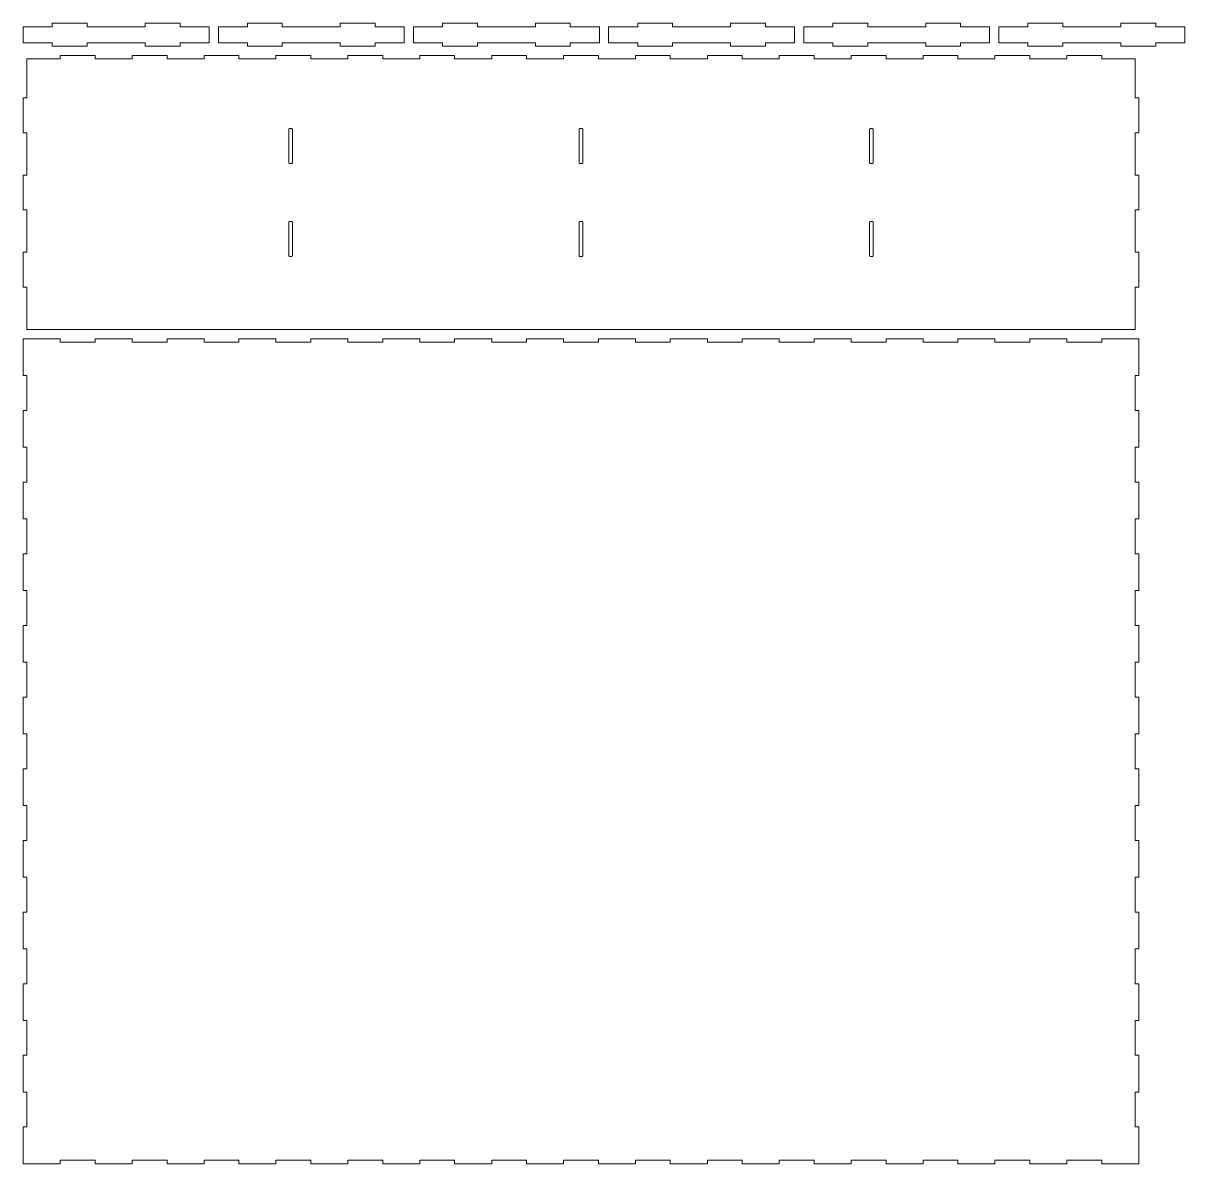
# Model space of a CAD drawing. Header units: millimetres. Extents: x 0 to 2766, y 0 to 982.
# Drawn here: x 0 to 1000, y 0 to 982 of the extents above; entities that cross this region are included whole.
import ezdxf

# ---------------------------------------------------------------- set-up
doc = ezdxf.new("R2010")
doc.units = ezdxf.units.MM
doc.layers.add('CORTE', color=1, linetype='Continuous', lineweight=0)

msp = doc.modelspace()

# ---------------------------------------------------------------- linework, layer by layer
at = {"layer": 'CORTE'}
for points in [[(0, 965.4), (25, 965.4), (25, 962.4), (55, 962.4), (55, 965.4), (105, 965.4), (105, 962.4), (135, 962.4), (135, 965.4), (160, 965.4), (160, 979.2), (135, 979.2), (135, 982.2), (105, 982.2), (105, 979.2), (55, 979.2), (55, 982.2), (25, 982.2), (25, 979.2), (0, 979.2)], [(168, 965.4), (193, 965.4), (193, 962.4), (223, 962.4), (223, 965.4), (273, 965.4), (273, 962.4), (303, 962.4), (303, 965.4), (328, 965.4), (328, 979.2), (303, 979.2), (303, 982.2), (273, 982.2), (273, 979.2), (223, 979.2), (223, 982.2), (193, 982.2), (193, 979.2), (168, 979.2)], [(336, 965.4), (361, 965.4), (361, 962.4), (391, 962.4), (391, 965.4), (441, 965.4), (441, 962.4), (471, 962.4), (471, 965.4), (496, 965.4), (496, 979.2), (471, 979.2), (471, 982.2), (441, 982.2), (441, 979.2), (391, 979.2), (391, 982.2), (361, 982.2), (361, 979.2), (336, 979.2)], [(504, 965.4), (529, 965.4), (529, 962.4), (559, 962.4), (559, 965.4), (609, 965.4), (609, 962.4), (639, 962.4), (639, 965.4), (664, 965.4), (664, 979.2), (639, 979.2), (639, 982.2), (609, 982.2), (609, 979.2), (559, 979.2), (559, 982.2), (529, 982.2), (529, 979.2), (504, 979.2)], [(672, 965.4), (697, 965.4), (697, 962.4), (727, 962.4), (727, 965.4), (777, 965.4), (777, 962.4), (807, 962.4), (807, 965.4), (832, 965.4), (832, 979.2), (807, 979.2), (807, 982.2), (777, 982.2), (777, 979.2), (727, 979.2), (727, 982.2), (697, 982.2), (697, 979.2), (672, 979.2)], [(840, 965.4), (865, 965.4), (865, 962.4), (895, 962.4), (895, 965.4), (945, 965.4), (945, 962.4), (975, 962.4), (975, 965.4), (1000, 965.4), (1000, 979.2), (975, 979.2), (975, 982.2), (945, 982.2), (945, 979.2), (895, 979.2), (895, 982.2), (865, 982.2), (865, 979.2), (840, 979.2)], [(957.4, 718.4), (957.4, 754.9), (960.4, 754.9), (960.4, 784.9), (957.4, 784.9), (957.4, 821.4), (960.4, 821.4), (960.4, 851.4), (957.4, 851.4), (957.4, 887.9), (960.4, 887.9), (960.4, 917.9), (957.4, 917.9), (957.4, 951.4), (928.5, 951.4), (928.5, 954.4), (898.5, 954.4), (898.5, 951.4), (866.6, 951.4), (866.6, 954.4), (836.6, 954.4), (836.6, 951.4), (804.7, 951.4), (804.7, 954.4), (774.7, 954.4), (774.7, 951.4), (742.8, 951.4), (742.8, 954.4), (712.8, 954.4), (712.8, 951.4), (680.9, 951.4), (680.9, 954.4), (650.9, 954.4), (650.9, 951.4), (619, 951.4), (619, 954.4), (589, 954.4), (589, 951.4), (557.1, 951.4), (557.1, 954.4), (527.1, 954.4), (527.1, 951.4), (495.2, 951.4), (495.2, 954.4), (465.2, 954.4), (465.2, 951.4), (433.3, 951.4), (433.3, 954.4), (403.3, 954.4), (403.3, 951.4), (371.4, 951.4), (371.4, 954.4), (341.4, 954.4), (341.4, 951.4), (309.5, 951.4), (309.5, 954.4), (279.5, 954.4), (279.5, 951.4), (247.6, 951.4), (247.6, 954.4), (217.6, 954.4), (217.6, 951.4), (185.7, 951.4), (185.7, 954.4), (155.7, 954.4), (155.7, 951.4), (123.8, 951.4), (123.8, 954.4), (93.8, 954.4), (93.8, 951.4), (61.9, 951.4), (61.9, 954.4), (31.9, 954.4), (31.9, 951.4), (3, 951.4), (3, 917.9), (0, 917.9), (0, 887.9), (3, 887.9), (3, 851.4), (0, 851.4), (0, 821.4), (3, 821.4), (3, 784.9), (0, 784.9), (0, 754.9), (3, 754.9), (3, 718.4), (31.9, 718.4), (61.9, 718.4), (93.8, 718.4), (123.8, 718.4), (155.7, 718.4), (185.7, 718.4), (217.6, 718.4), (247.6, 718.4), (279.5, 718.4), (309.5, 718.4), (341.4, 718.4), (371.4, 718.4), (403.3, 718.4), (433.3, 718.4), (465.2, 718.4), (495.2, 718.4), (527.1, 718.4), (557.1, 718.4), (589, 718.4), (619, 718.4), (650.9, 718.4), (680.9, 718.4), (712.8, 718.4), (742.8, 718.4), (774.7, 718.4), (804.7, 718.4), (836.6, 718.4), (866.6, 718.4), (898.5, 718.4), (928.5, 718.4), (957.4, 718.4)], [(231.7, 890.8), (231.696227, 890.867179), (231.684957, 890.933513), (231.66633, 890.998167), (231.640581, 891.06033), (231.608035, 891.119219), (231.569099, 891.174094), (231.524264, 891.224264), (231.474094, 891.269099), (231.419219, 891.308035), (231.36033, 891.340581), (231.298167, 891.36633), (231.233513, 891.384957), (231.167179, 891.396227), (231.1, 891.4), (229.3, 891.4), (229.232821, 891.396227), (229.166487, 891.384957), (229.101833, 891.36633), (229.03967, 891.340581), (228.980781, 891.308035), (228.925906, 891.269099), (228.875736, 891.224264), (228.830901, 891.174094), (228.791965, 891.119219), (228.759419, 891.06033), (228.73367, 890.998167), (228.715043, 890.933513), (228.703773, 890.867179), (228.7, 890.8), (228.7, 862), (228.703773, 861.932821), (228.715043, 861.866487), (228.73367, 861.801833), (228.759419, 861.73967), (228.791965, 861.680781), (228.830901, 861.625906), (228.875736, 861.575736), (228.925906, 861.530901), (228.980781, 861.491965), (229.03967, 861.459419), (229.101833, 861.43367), (229.166487, 861.415043), (229.232821, 861.403773), (229.3, 861.4), (231.1, 861.4), (231.167179, 861.403773), (231.233513, 861.415043), (231.298167, 861.43367), (231.36033, 861.459419), (231.419219, 861.491965), (231.474094, 861.530901), (231.524264, 861.575736), (231.569099, 861.625906), (231.608035, 861.680781), (231.640581, 861.73967), (231.66633, 861.801833), (231.684957, 861.866487), (231.696227, 861.932821), (231.7, 862)], [(481.7, 890.8), (481.696227, 890.867179), (481.684957, 890.933513), (481.66633, 890.998167), (481.640581, 891.06033), (481.608035, 891.119219), (481.569099, 891.174094), (481.524264, 891.224264), (481.474094, 891.269099), (481.419219, 891.308035), (481.36033, 891.340581), (481.298167, 891.36633), (481.233513, 891.384957), (481.167179, 891.396227), (481.1, 891.4), (479.3, 891.4), (479.232821, 891.396227), (479.166487, 891.384957), (479.101833, 891.36633), (479.03967, 891.340581), (478.980781, 891.308035), (478.925906, 891.269099), (478.875736, 891.224264), (478.830901, 891.174094), (478.791965, 891.119219), (478.759419, 891.06033), (478.73367, 890.998167), (478.715043, 890.933513), (478.703773, 890.867179), (478.7, 890.8), (478.7, 862), (478.703773, 861.932821), (478.715043, 861.866487), (478.73367, 861.801833), (478.759419, 861.73967), (478.791965, 861.680781), (478.830901, 861.625906), (478.875736, 861.575736), (478.925906, 861.530901), (478.980781, 861.491965), (479.03967, 861.459419), (479.101833, 861.43367), (479.166487, 861.415043), (479.232821, 861.403773), (479.3, 861.4), (481.1, 861.4), (481.167179, 861.403773), (481.233513, 861.415043), (481.298167, 861.43367), (481.36033, 861.459419), (481.419219, 861.491965), (481.474094, 861.530901), (481.524264, 861.575736), (481.569099, 861.625906), (481.608035, 861.680781), (481.640581, 861.73967), (481.66633, 861.801833), (481.684957, 861.866487), (481.696227, 861.932821), (481.7, 862)], [(731.7, 890.8), (731.696227, 890.867179), (731.684957, 890.933513), (731.66633, 890.998167), (731.640581, 891.06033), (731.608035, 891.119219), (731.569099, 891.174094), (731.524264, 891.224264), (731.474094, 891.269099), (731.419219, 891.308035), (731.36033, 891.340581), (731.298167, 891.36633), (731.233513, 891.384957), (731.167179, 891.396227), (731.1, 891.4), (729.3, 891.4), (729.232821, 891.396227), (729.166487, 891.384957), (729.101833, 891.36633), (729.03967, 891.340581), (728.980781, 891.308035), (728.925906, 891.269099), (728.875736, 891.224264), (728.830901, 891.174094), (728.791965, 891.119219), (728.759419, 891.06033), (728.73367, 890.998167), (728.715043, 890.933513), (728.703773, 890.867179), (728.7, 890.8), (728.7, 862), (728.703773, 861.932821), (728.715043, 861.866487), (728.73367, 861.801833), (728.759419, 861.73967), (728.791965, 861.680781), (728.830901, 861.625906), (728.875736, 861.575736), (728.925906, 861.530901), (728.980781, 861.491965), (729.03967, 861.459419), (729.101833, 861.43367), (729.166487, 861.415043), (729.232821, 861.403773), (729.3, 861.4), (731.1, 861.4), (731.167179, 861.403773), (731.233513, 861.415043), (731.298167, 861.43367), (731.36033, 861.459419), (731.419219, 861.491965), (731.474094, 861.530901), (731.524264, 861.575736), (731.569099, 861.625906), (731.608035, 861.680781), (731.640581, 861.73967), (731.66633, 861.801833), (731.684957, 861.866487), (731.696227, 861.932821), (731.7, 862)], [(231.7, 810.8), (231.696227, 810.867179), (231.684957, 810.933513), (231.66633, 810.998167), (231.640581, 811.06033), (231.608035, 811.119219), (231.569099, 811.174094), (231.524264, 811.224264), (231.474094, 811.269099), (231.419219, 811.308035), (231.36033, 811.340581), (231.298167, 811.36633), (231.233513, 811.384957), (231.167179, 811.396227), (231.1, 811.4), (229.3, 811.4), (229.232821, 811.396227), (229.166487, 811.384957), (229.101833, 811.36633), (229.03967, 811.340581), (228.980781, 811.308035), (228.925906, 811.269099), (228.875736, 811.224264), (228.830901, 811.174094), (228.791965, 811.119219), (228.759419, 811.06033), (228.73367, 810.998167), (228.715043, 810.933513), (228.703773, 810.867179), (228.7, 810.8), (228.7, 782), (228.703773, 781.932821), (228.715043, 781.866487), (228.73367, 781.801833), (228.759419, 781.73967), (228.791965, 781.680781), (228.830901, 781.625906), (228.875736, 781.575736), (228.925906, 781.530901), (228.980781, 781.491965), (229.03967, 781.459419), (229.101833, 781.43367), (229.166487, 781.415043), (229.232821, 781.403773), (229.3, 781.4), (231.1, 781.4), (231.167179, 781.403773), (231.233513, 781.415043), (231.298167, 781.43367), (231.36033, 781.459419), (231.419219, 781.491965), (231.474094, 781.530901), (231.524264, 781.575736), (231.569099, 781.625906), (231.608035, 781.680781), (231.640581, 781.73967), (231.66633, 781.801833), (231.684957, 781.866487), (231.696227, 781.932821), (231.7, 782)], [(481.7, 810.8), (481.696227, 810.867179), (481.684957, 810.933513), (481.66633, 810.998167), (481.640581, 811.06033), (481.608035, 811.119219), (481.569099, 811.174094), (481.524264, 811.224264), (481.474094, 811.269099), (481.419219, 811.308035), (481.36033, 811.340581), (481.298167, 811.36633), (481.233513, 811.384957), (481.167179, 811.396227), (481.1, 811.4), (479.3, 811.4), (479.232821, 811.396227), (479.166487, 811.384957), (479.101833, 811.36633), (479.03967, 811.340581), (478.980781, 811.308035), (478.925906, 811.269099), (478.875736, 811.224264), (478.830901, 811.174094), (478.791965, 811.119219), (478.759419, 811.06033), (478.73367, 810.998167), (478.715043, 810.933513), (478.703773, 810.867179), (478.7, 810.8), (478.7, 782), (478.703773, 781.932821), (478.715043, 781.866487), (478.73367, 781.801833), (478.759419, 781.73967), (478.791965, 781.680781), (478.830901, 781.625906), (478.875736, 781.575736), (478.925906, 781.530901), (478.980781, 781.491965), (479.03967, 781.459419), (479.101833, 781.43367), (479.166487, 781.415043), (479.232821, 781.403773), (479.3, 781.4), (481.1, 781.4), (481.167179, 781.403773), (481.233513, 781.415043), (481.298167, 781.43367), (481.36033, 781.459419), (481.419219, 781.491965), (481.474094, 781.530901), (481.524264, 781.575736), (481.569099, 781.625906), (481.608035, 781.680781), (481.640581, 781.73967), (481.66633, 781.801833), (481.684957, 781.866487), (481.696227, 781.932821), (481.7, 782)], [(731.7, 810.8), (731.696227, 810.867179), (731.684957, 810.933513), (731.66633, 810.998167), (731.640581, 811.06033), (731.608035, 811.119219), (731.569099, 811.174094), (731.524264, 811.224264), (731.474094, 811.269099), (731.419219, 811.308035), (731.36033, 811.340581), (731.298167, 811.36633), (731.233513, 811.384957), (731.167179, 811.396227), (731.1, 811.4), (729.3, 811.4), (729.232821, 811.396227), (729.166487, 811.384957), (729.101833, 811.36633), (729.03967, 811.340581), (728.980781, 811.308035), (728.925906, 811.269099), (728.875736, 811.224264), (728.830901, 811.174094), (728.791965, 811.119219), (728.759419, 811.06033), (728.73367, 810.998167), (728.715043, 810.933513), (728.703773, 810.867179), (728.7, 810.8), (728.7, 782), (728.703773, 781.932821), (728.715043, 781.866487), (728.73367, 781.801833), (728.759419, 781.73967), (728.791965, 781.680781), (728.830901, 781.625906), (728.875736, 781.575736), (728.925906, 781.530901), (728.980781, 781.491965), (729.03967, 781.459419), (729.101833, 781.43367), (729.166487, 781.415043), (729.232821, 781.403773), (729.3, 781.4), (731.1, 781.4), (731.167179, 781.403773), (731.233513, 781.415043), (731.298167, 781.43367), (731.36033, 781.459419), (731.419219, 781.491965), (731.474094, 781.530901), (731.524264, 781.575736), (731.569099, 781.625906), (731.608035, 781.680781), (731.640581, 781.73967), (731.66633, 781.801833), (731.684957, 781.866487), (731.696227, 781.932821), (731.7, 782)], [(960.4, 0), (960.4, 31.7), (957.4, 31.7), (957.4, 61.7), (960.4, 61.7), (960.4, 93.4), (957.4, 93.4), (957.4, 123.4), (960.4, 123.4), (960.4, 155.1), (957.4, 155.1), (957.4, 185.1), (960.4, 185.1), (960.4, 216.8), (957.4, 216.8), (957.4, 246.8), (960.4, 246.8), (960.4, 278.5), (957.4, 278.5), (957.4, 308.5), (960.4, 308.5), (960.4, 340.2), (957.4, 340.2), (957.4, 370.2), (960.4, 370.2), (960.4, 401.9), (957.4, 401.9), (957.4, 431.9), (960.4, 431.9), (960.4, 463.6), (957.4, 463.6), (957.4, 493.6), (960.4, 493.6), (960.4, 525.3), (957.4, 525.3), (957.4, 555.3), (960.4, 555.3), (960.4, 587), (957.4, 587), (957.4, 617), (960.4, 617), (960.4, 648.7), (957.4, 648.7), (957.4, 678.7), (960.4, 678.7), (960.4, 710.4), (928.5, 710.4), (928.5, 707.4), (898.5, 707.4), (898.5, 710.4), (866.6, 710.4), (866.6, 707.4), (836.6, 707.4), (836.6, 710.4), (804.7, 710.4), (804.7, 707.4), (774.7, 707.4), (774.7, 710.4), (742.8, 710.4), (742.8, 707.4), (712.8, 707.4), (712.8, 710.4), (680.9, 710.4), (680.9, 707.4), (650.9, 707.4), (650.9, 710.4), (619, 710.4), (619, 707.4), (589, 707.4), (589, 710.4), (557.1, 710.4), (557.1, 707.4), (527.1, 707.4), (527.1, 710.4), (495.2, 710.4), (495.2, 707.4), (465.2, 707.4), (465.2, 710.4), (433.3, 710.4), (433.3, 707.4), (403.3, 707.4), (403.3, 710.4), (371.4, 710.4), (371.4, 707.4), (341.4, 707.4), (341.4, 710.4), (309.5, 710.4), (309.5, 707.4), (279.5, 707.4), (279.5, 710.4), (247.6, 710.4), (247.6, 707.4), (217.6, 707.4), (217.6, 710.4), (185.7, 710.4), (185.7, 707.4), (155.7, 707.4), (155.7, 710.4), (123.8, 710.4), (123.8, 707.4), (93.8, 707.4), (93.8, 710.4), (61.9, 710.4), (61.9, 707.4), (31.9, 707.4), (31.9, 710.4), (0, 710.4), (0, 678.7), (3, 678.7), (3, 648.7), (0, 648.7), (0, 617), (3, 617), (3, 587), (0, 587), (0, 555.3), (3, 555.3), (3, 525.3), (0, 525.3), (0, 493.6), (3, 493.6), (3, 463.6), (0, 463.6), (0, 431.9), (3, 431.9), (3, 401.9), (0, 401.9), (0, 370.2), (3, 370.2), (3, 340.2), (0, 340.2), (0, 308.5), (3, 308.5), (3, 278.5), (0, 278.5), (0, 246.8), (3, 246.8), (3, 216.8), (0, 216.8), (0, 185.1), (3, 185.1), (3, 155.1), (0, 155.1), (0, 123.4), (3, 123.4), (3, 93.4), (0, 93.4), (0, 61.7), (3, 61.7), (3, 31.7), (0, 31.7), (0, 0), (31.9, 0), (31.9, 3), (61.9, 3), (61.9, 0), (93.8, 0), (93.8, 3), (123.8, 3), (123.8, 0), (155.7, 0), (155.7, 3), (185.7, 3), (185.7, 0), (217.6, 0), (217.6, 3), (247.6, 3), (247.6, 0), (279.5, 0), (279.5, 3), (309.5, 3), (309.5, 0), (341.4, 0), (341.4, 3), (371.4, 3), (371.4, 0), (403.3, 0), (403.3, 3), (433.3, 3), (433.3, 0), (465.2, 0), (465.2, 3), (495.2, 3), (495.2, 0), (527.1, 0), (527.1, 3), (557.1, 3), (557.1, 0), (589, 0), (589, 3), (619, 3), (619, 0), (650.9, 0), (650.9, 3), (680.9, 3), (680.9, 0), (712.8, 0), (712.8, 3), (742.8, 3), (742.8, 0), (774.7, 0), (774.7, 3), (804.7, 3), (804.7, 0), (836.6, 0), (836.6, 3), (866.6, 3), (866.6, 0), (898.5, 0), (898.5, 3), (928.5, 3), (928.5, 0), (960.4, 0)]]:
    msp.add_lwpolyline(points, close=True, dxfattribs=at)

doc.saveas('drawing.dxf')
